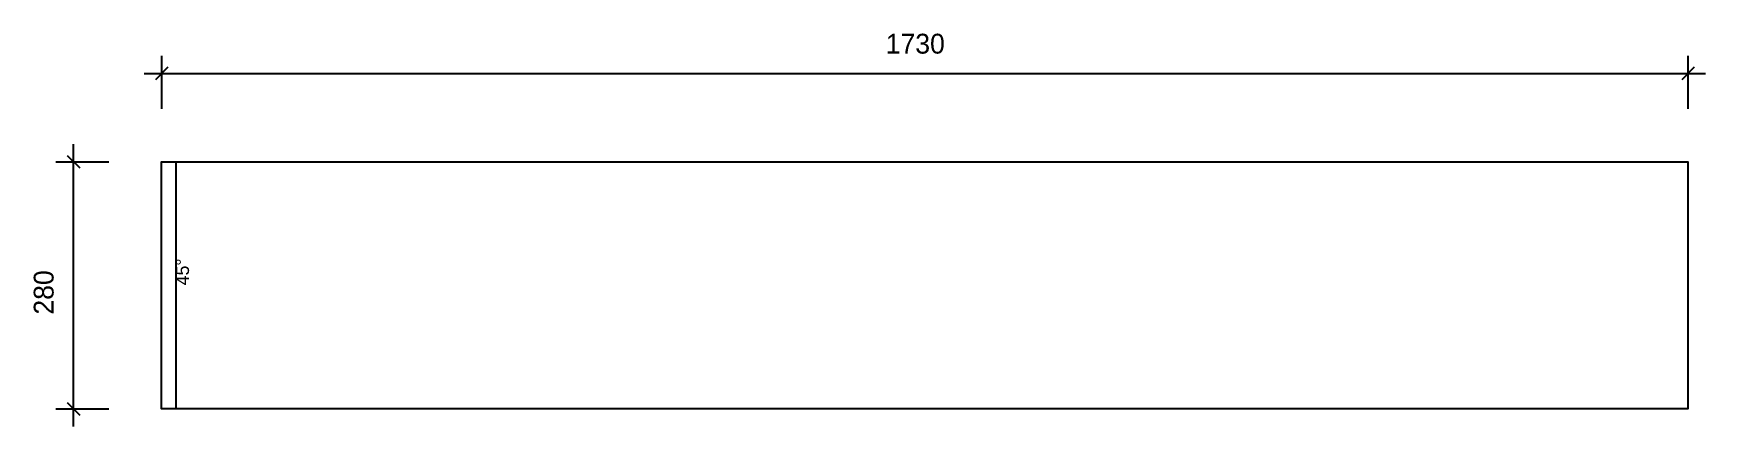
# Model space of a CAD drawing. Header units: millimetres. Extents: x -145 to 1750, y -20 to 425.
import ezdxf
from ezdxf.enums import TextEntityAlignment as Align

# ---------------------------------------------------------------- set-up
doc = ezdxf.new("R2010")
doc.units = ezdxf.units.MM
for name, color, linetype in [('CONTOUR', 7, 'CONTINUOUS'), ('CUT_MITRE', 7, 'CONTINUOUS'), ('DIMLINES', 7, 'CONTINUOUS'), ('DIMLINESTEXT', 7, 'CONTINUOUS')]:
    doc.layers.add(name, color=color, linetype=linetype)

msp = doc.modelspace()

# ---------------------------------------------------------------- linework, layer by layer
at = {"layer": 'CONTOUR', "color": 0, "linetype": '0'}
msp.add_lwpolyline([(0, 0), (0, 280), (1730.001, 280), (1730.001, 0), (0, 0)], dxfattribs=at)
at = {"layer": 'CUT_MITRE', "color": 1, "linetype": '1'}
msp.add_lwpolyline([(16, 280), (16, 140), (16, 0), (0, 0), (0, 280), (16, 280)], dxfattribs=at)
at = {"layer": 'DIMLINES', "color": 0}
for p, q in [((0, 400), (0, 340)), ((1730.001, 400), (1730.001, 340)), ((-20, 380), (1750.001, 380)), ((7.071, 387.071), (-7.071, 372.929)), ((1737.072, 387.071), (1722.93, 372.929)), ((-107.071, 287.071), (-92.929, 272.929)), ((-100, -20), (-100, 300)), ((-120, 280), (-60, 280)), ((-120, 0), (-60, 0)), ((-107.071, 7.071), (-92.929, -7.071))]:
    msp.add_line(p, q, dxfattribs=at)

# ---------------------------------------------------------------- texts
at = {"layer": 'DIMLINESTEXT'}
msp.add_text('1730', height=22.5, dxfattribs=at).set_placement((820.779, 425), align=Align.TOP_LEFT)
for s, height, p in [('280', 22.5, (-145, 106.834)), ('45°', 15, (16, 140))]:
    msp.add_text(s, height=height, rotation=90, dxfattribs=at).set_placement(p, align=Align.TOP_LEFT)

doc.saveas('drawing.dxf')
